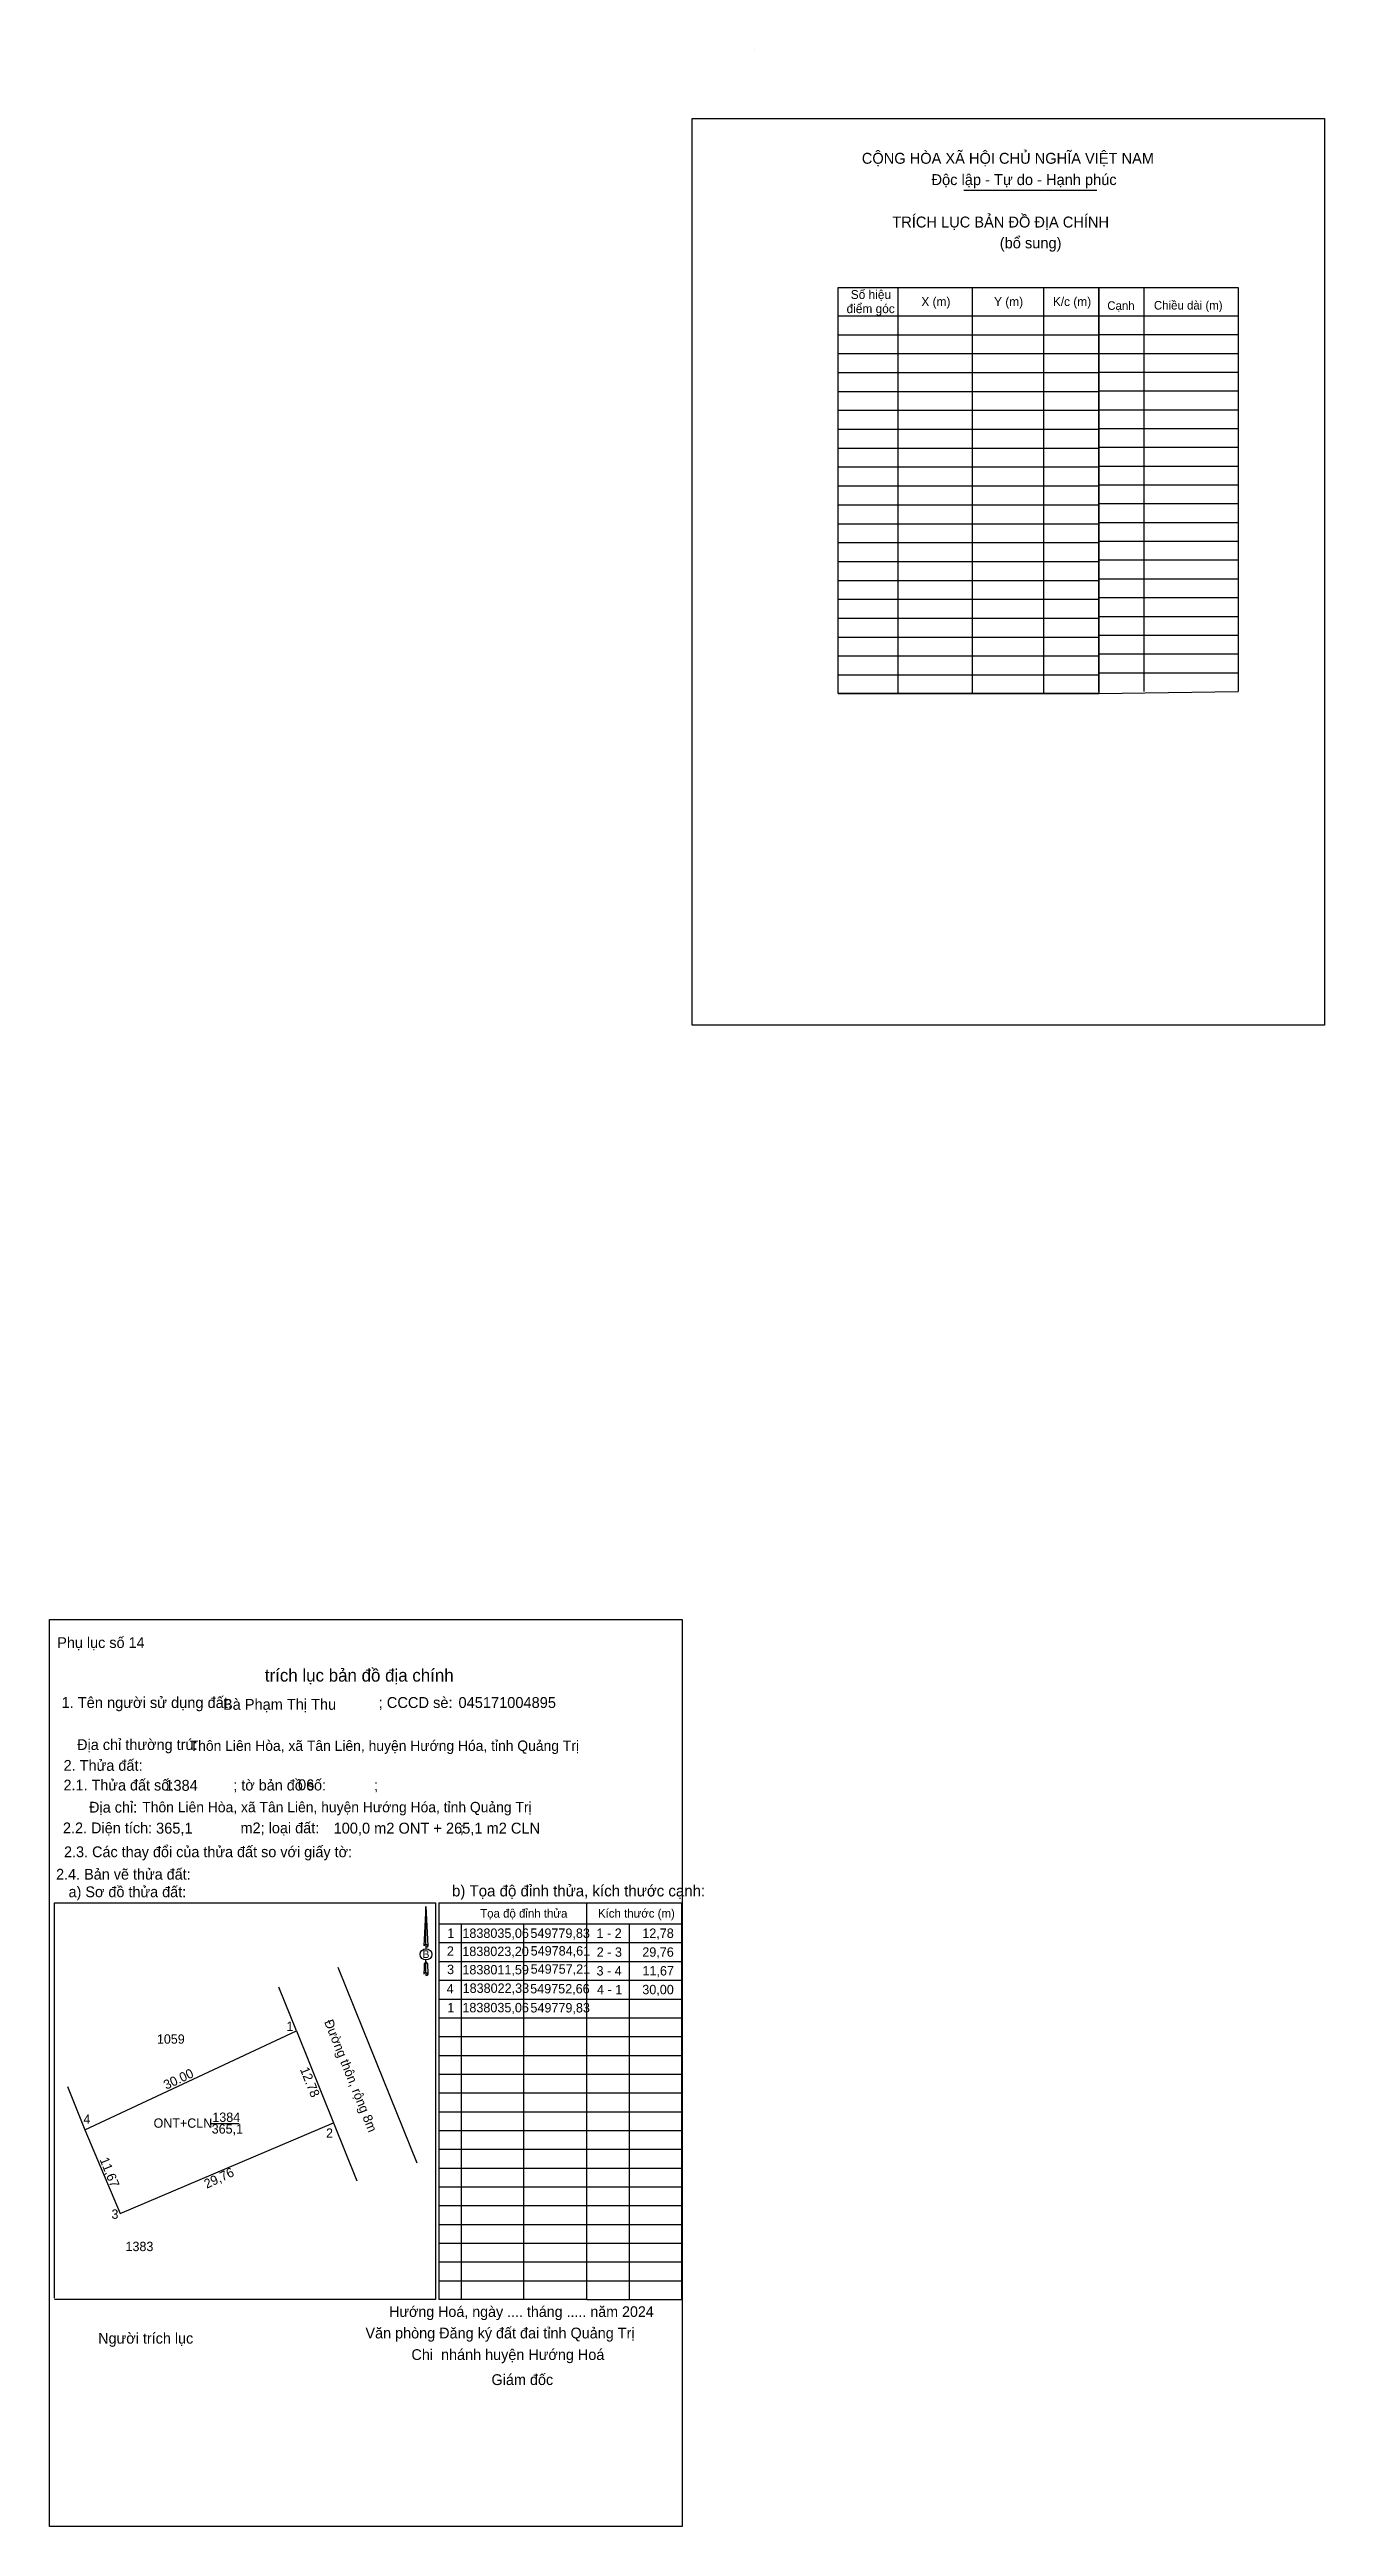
# Model space of a CAD drawing. Extents: x 549748 to 549912, y 1837971 to 1838290.
import ezdxf

# ---------------------------------------------------------------- set-up
doc = ezdxf.new("R2010")
doc.units = 0
for name, color, linetype in [('Level 1', 7, 'Continuous'), ('Level 10', 7, 'Continuous'), ('Level 13', 7, 'Continuous'), ('Level 3', 7, 'Continuous'), ('Level 4', 7, 'Continuous'), ('Level 40', 7, 'Continuous'), ('Level 42', 7, 'Continuous'), ('Level 52', 7, 'Continuous'), ('Level 53', 7, 'Continuous'), ('Level 6', 7, 'Continuous'), ('Level 63', 7, 'Continuous')]:
    doc.layers.add(name, color=color, linetype=linetype)

msp = doc.modelspace()

# ---------------------------------------------------------------- linework, layer by layer
at = {"layer": 'Level 1'}
for p, q in [((549838.63, 1838289.61), (549838.63, 1838289.61)), ((549865.57, 1838271.54), (549882.65, 1838271.54)), ((549888.7, 1838259.05), (549888.7, 1838207.12)), ((549882.91, 1838255.39), (549900.81, 1838255.39)), ((549882.91, 1838252.98), (549900.81, 1838252.98)), ((549882.91, 1838250.57), (549900.81, 1838250.57)), ((549882.91, 1838248.15), (549900.81, 1838248.15)), ((549882.91, 1838245.74), (549900.81, 1838245.74)), ((549882.91, 1838243.33), (549900.81, 1838243.33)), ((549882.91, 1838240.91), (549900.81, 1838240.91)), ((549882.91, 1838238.5), (549900.81, 1838238.5)), ((549882.91, 1838236.08), (549900.81, 1838236.08)), ((549882.91, 1838233.67), (549900.81, 1838233.67)), ((549882.91, 1838231.26), (549900.81, 1838231.26)), ((549882.91, 1838228.84), (549900.81, 1838228.84)), ((549882.91, 1838226.43), (549900.81, 1838226.43)), ((549882.91, 1838224.02), (549900.81, 1838224.02)), ((549882.91, 1838221.6), (549900.81, 1838221.6)), ((549882.91, 1838219.19), (549900.81, 1838219.19)), ((549882.91, 1838216.78), (549900.81, 1838216.78)), ((549882.91, 1838214.36), (549900.81, 1838214.36)), ((549882.91, 1838211.95), (549900.81, 1838211.95)), ((549882.91, 1838209.53), (549900.81, 1838209.53)), ((549882.91, 1838206.86), (549900.81, 1838207.12)), ((549798.21, 1838048.79), (549829.32, 1838048.79)), ((549817.16, 1838000.51), (549817.16, 1838051.48)), ((549817.16, 1838051.48), (549829.32, 1838051.48)), ((549822.57, 1838048.79), (549822.57, 1838000.51)), ((549829.32, 1838051.48), (549829.32, 1838000.51)), ((549798.15, 1838046.37), (549829.32, 1838046.37)), ((549798.15, 1838043.96), (549829.32, 1838043.96)), ((549798.15, 1838041.55), (549829.32, 1838041.55)), ((549798.15, 1838039.13), (549829.32, 1838039.13)), ((549798.15, 1838036.72), (549829.32, 1838036.72)), ((549798.15, 1838034.31), (549829.32, 1838034.31)), ((549798.15, 1838031.89), (549829.32, 1838031.89)), ((549798.15, 1838029.48), (549829.32, 1838029.48)), ((549798.15, 1838027.06), (549829.32, 1838027.06)), ((549798.15, 1838024.65), (549829.32, 1838024.65)), ((549798.15, 1838022.24), (549829.32, 1838022.24)), ((549798.15, 1838019.82), (549829.32, 1838019.82)), ((549798.15, 1838017.41), (549829.32, 1838017.41)), ((549798.15, 1838015), (549829.32, 1838015)), ((549798.15, 1838012.58), (549829.32, 1838012.58)), ((549798.15, 1838010.17), (549829.32, 1838010.17)), ((549798.15, 1838007.76), (549829.32, 1838007.76)), ((549798.15, 1838005.34), (549829.32, 1838005.34)), ((549798.15, 1838002.93), (549829.32, 1838002.93)), ((549817.16, 1838000.51), (549829.32, 1838000.51))]:
    msp.add_line(p, q, dxfattribs=at)
msp.add_lwpolyline([(549882.91, 1838207.12), (549882.91, 1838259.05), (549900.81, 1838259.05), (549900.81, 1838207.12)], dxfattribs=at)
at = {"layer": 'Level 10'}
for p, q in [((549752.66, 1838022.33), (549779.83, 1838035.06)), ((549779.83, 1838035.06), (549784.61, 1838023.2)), ((549750.42, 1838027.9), (549752.66, 1838022.33)), ((549784.61, 1838023.2), (549787.6, 1838015.78))]:
    msp.add_line(p, q, dxfattribs=at)
msp.add_lwpolyline([(549752.66, 1838022.33), (549757.21, 1838011.59), (549784.61, 1838023.2)], dxfattribs=at)
at = {"layer": 'Level 13'}
for points in [[(549830.66, 1838280.76), (549911.9, 1838280.76), (549911.9, 1838164.25), (549830.66, 1838164.25)], [(549748.13, 1838087.87), (549829.37, 1838087.87), (549829.37, 1837971.36), (549748.13, 1837971.36)]]:
    msp.add_lwpolyline(points, close=True, dxfattribs=at)
at = {"layer": 'Level 3'}
for p, q in [((549838.63, 1838289.61), (549838.63, 1838289.61)), ((549748.75, 1838051.48), (549797.69, 1838051.48)), ((549748.75, 1838000.7), (549748.75, 1838051.48)), ((549797.69, 1838051.48), (549797.69, 1838000.51)), ((549798.15, 1838051.48), (549798.15, 1838000.51)), ((549798.15, 1838051.48), (549817.16, 1838051.48)), ((549801.02, 1838048.79), (549801.02, 1838000.51)), ((549809.01, 1838048.79), (549809.01, 1838000.51)), ((549797.69, 1838000.51), (549748.75, 1838000.51)), ((549817.16, 1838000.51), (549798.15, 1838000.51))]:
    msp.add_line(p, q, dxfattribs=at)
at = {"layer": 'Level 4'}
for p, q in [((549785.18, 1838043.21), (549788.39, 1838035.24)), ((549779.83, 1838035.06), (549777.59, 1838040.63)), ((549788.39, 1838035.24), (549795.31, 1838018.06)), ((549768.83, 1838023.14), (549772.5, 1838023.13))]:
    msp.add_line(p, q, dxfattribs=at)
at = {"layer": 'Level 40'}
for p, q in [((549796.48, 1838051.01), (549796.25, 1838046.76)), ((549796.48, 1838051.01), (549796.74, 1838045.97)), ((549796.48, 1838051.01), (549796.74, 1838045.97)), ((549796.48, 1838046.14), (549796.48, 1838051.01)), ((549796.48, 1838051.01), (549796.74, 1838045.97)), ((549796.25, 1838046.76), (549796.19, 1838045.97)), ((549796.48, 1838046.14), (549796.48, 1838045.96)), ((549796.48, 1838045.96), (549796.48, 1838045.81)), ((549796.48, 1838045.81), (549796.48, 1838045.62)), ((549796.48, 1838045.81), (549796.48, 1838045.62)), ((549796.48, 1838045.81), (549796.48, 1838045.62)), ((549796.74, 1838045.97), (549796.74, 1838045.97)), ((549796.25, 1838043.13), (549796.19, 1838042.33)), ((549796.26, 1838043.64), (549796.25, 1838043.13)), ((549796.48, 1838043.92), (549796.26, 1838043.64)), ((549796.48, 1838043.92), (549796.48, 1838044.15)), ((549796.48, 1838043.92), (549796.48, 1838044.15)), ((549796.48, 1838043.92), (549796.48, 1838044.15)), ((549796.48, 1838043.92), (549796.68, 1838043.64)), ((549796.48, 1838043.92), (549796.68, 1838043.64)), ((549796.48, 1838043.92), (549796.68, 1838043.64)), ((549796.48, 1838042.5), (549796.48, 1838043.92)), ((549796.48, 1838042.5), (549796.48, 1838042.3)), ((549796.48, 1838042.3), (549796.48, 1838042.16)), ((549796.68, 1838043.64), (549796.74, 1838042.33)), ((549796.68, 1838043.64), (549796.74, 1838042.33)), ((549796.68, 1838043.64), (549796.74, 1838042.33)), ((549796.74, 1838042.33), (549796.74, 1838042.33))]:
    msp.add_line(p, q, dxfattribs=at)
msp.add_ellipse((549796.48, 1838044.86), major_axis=(0.75, 0), ratio=0.952727, dxfattribs=at)
for centre, start_param, end_param in [((549796.48, 1838045.97), 1.570796, 3.074452), ((549796.48, 1838045.97), 0.067141, 1.570796), ((549796.48, 1838045.97), 4.712389, 6.283185), ((549796.48, 1838042.32), 2.491069, 3.074278), ((549796.48, 1838042.32), 1.570796, 2.491069), ((549796.48, 1838042.32), 0.067141, 1.570796), ((549796.48, 1838042.32), 4.712389, 6.283185)]:
    msp.add_ellipse(centre, major_axis=(0.275, 0), ratio=0.614131, start_param=start_param, end_param=end_param, dxfattribs=at)
at = {"layer": 'Level 53'}
for p, q in [((549748.13, 1838087.87), (549748.13, 1838087.87)), ((549829.37, 1837971.36), (549829.37, 1837971.36))]:
    msp.add_line(p, q, dxfattribs=at)
at = {"layer": 'Level 63'}
for p, q in [((549857.08, 1838259.05), (549857.08, 1838206.86)), ((549866.66, 1838259.05), (549866.66, 1838206.86)), ((549875.79, 1838259.05), (549875.79, 1838206.86)), ((549849.41, 1838255.39), (549882.91, 1838255.39)), ((549849.41, 1838252.97), (549882.91, 1838252.97)), ((549849.41, 1838250.54), (549882.91, 1838250.54)), ((549849.41, 1838248.11), (549882.91, 1838248.11)), ((549849.41, 1838245.68), (549882.91, 1838245.68)), ((549849.41, 1838243.25), (549882.91, 1838243.25)), ((549849.41, 1838240.83), (549882.91, 1838240.83)), ((549849.41, 1838238.4), (549882.91, 1838238.4)), ((549849.41, 1838235.97), (549882.91, 1838235.97)), ((549849.41, 1838233.54), (549882.91, 1838233.54)), ((549849.41, 1838231.11), (549882.91, 1838231.11)), ((549849.41, 1838228.68), (549882.91, 1838228.68)), ((549849.41, 1838226.26), (549882.91, 1838226.26)), ((549849.41, 1838223.83), (549882.91, 1838223.83)), ((549849.41, 1838221.4), (549882.91, 1838221.4)), ((549849.41, 1838218.97), (549882.91, 1838218.97)), ((549849.41, 1838216.54), (549882.91, 1838216.54)), ((549849.41, 1838214.12), (549882.91, 1838214.12)), ((549849.41, 1838211.69), (549882.91, 1838211.69)), ((549849.41, 1838209.27), (549882.91, 1838209.27)), ((549849.41, 1838206.86), (549882.91, 1838206.86))]:
    msp.add_line(p, q, dxfattribs=at)
msp.add_lwpolyline([(549849.41, 1838259.05), (549882.91, 1838259.05), (549882.91, 1838206.86), (549849.41, 1838206.86)], close=True, dxfattribs=at)

# ---------------------------------------------------------------- texts
at = {"layer": 'Level 1'}
for s, height, p in [('CỘNG HÒA XÃ HỘI CHỦ NGHĨA VIỆT NAM', 1.4032, (549852.47, 1838274.93)), ('Độc lập - Tự do - Hạnh phúc', 1.4032, (549861.42, 1838272.19)), ('TRÍCH LỤC BẢN ĐỒ ĐỊA CHÍNH', 1.4032, (549856.39, 1838266.74)), ('(bổ sung)', 1.403, (549870.19, 1838264.06)), ('Cạnh', 1.099, (549884, 1838256.16)), ('Chiều dài (m)', 1.0991, (549889.99, 1838256.2)), ('Phụ lục số 14', 1.3839, (549749.12, 1838084.23)), ('1. Tên người sử dụng đất:', 1.4028, (549749.67, 1838076.52)), ('Bà Phạm Thị Thu', 1.3967, (549770.41, 1838076.29)), ('; CCCD sè:', 1.403, (549790.41, 1838076.52)), ('045171004895', 1.4028, (549800.66, 1838076.52)), ('Địa chỉ thường trú:', 1.3887, (549751.67, 1838071.12)), ('2.1. Thửa đất số:               ; tờ bản đồ số:            ;', 1.3839, (549749.92, 1838065.92)), ('2. Thửa đất:', 1.3917, (549749.93, 1838068.45)), ('Địa chỉ:', 1.384, (549753.21, 1838063.08)), ('2.2. Diện tích:                      m2; loại đất:                                   ;', 1.3887, (549749.85, 1838060.42)), ('2.3. Các thay đổi của thửa đất so với giấy tờ:', 1.3839, (549749.99, 1838057.35)), ('2.4. Bản vẽ thửa đất: ', 1.3839, (549748.97, 1838054.47)), ('a) Sơ đồ thửa đất: ', 1.3839, (549750.57, 1838052.21)), ('Tọa độ đỉnh thửa', 1.0991, (549803.45, 1838049.59)), ('Kích thước (m)', 1.0991, (549818.58, 1838049.59)), ('Hướng Hoá, ngày .... tháng ..... năm 2024', 1.3697, (549791.75, 1837998.28)), ('Người trích lục', 1.3839, (549754.37, 1837994.85)), ('Văn phòng Đăng ký đất đai tỉnh Quảng Trị', 1.3839, (549788.71, 1837995.52)), (' Chi  nhánh huyện Hướng Hoá', 1.3839, (549794.1, 1837992.75)), (' Giám đốc', 1.386, (549804.38, 1837989.53))]:
    msp.add_text(s, height=height, dxfattribs=at).set_placement(p)
at = {"layer": 'Level 10'}
msp.add_text('b) Tọa độ đỉnh thửa, kích thước cạnh:', height=1.4447, dxfattribs=at).set_placement((549799.82, 1838052.31))
at = {"layer": 'Level 4'}
for s, rotation, p in [('1', 359.9355, (549778.56, 1838035.03)), ('Đường thôn, rộng 8m', 291.9357, (549783.38, 1838036.2)), ('1059', 359.9355, (549761.92, 1838033.39)), ('30.00', 25.1839, (549763.12, 1838027.46)), ('12.78', 291.9357, (549780.27, 1838030.1)), ('4', 359.9355, (549752.48, 1838023.1)), ('ONT+CLN', 359.9355, (549761.49, 1838022.59)), ('365,1', 359.9355, (549768.96, 1838021.84)), ('1384', 359.9355, (549769.04, 1838023.34)), ('2', 359.9355, (549783.64, 1838021.3)), ('11,67', 291.9357, (549754.54, 1838018.51)), ('29,76', 25.1839, (549768.32, 1838014.74)), ('3', 359.9355, (549756.08, 1838010.89)), ('1383', 359.9355, (549757.89, 1838006.74))]:
    msp.add_text(s, height=1.2, rotation=rotation, dxfattribs=at).set_placement(p)
at = {"layer": 'Level 40'}
msp.add_text('B', height=0.982, dxfattribs=at).set_placement((549796.05, 1838044.4))
at = {"layer": 'Level 42'}
msp.add_text(' trích lục bản đồ địa chính', height=1.6236, dxfattribs=at).set_placement((549775.18, 1838079.91))
at = {"layer": 'Level 52'}
for s, height, p in [('2', 1.21, (549799.16, 1838044.68)), ('1', 1.21, (549799.22, 1838046.98)), ('1838035,06', 1.209, (549801.16, 1838046.98)), ('1838023,20', 1.209, (549801.15, 1838044.65)), ('549779,83', 1.209, (549809.9, 1838046.98)), ('549784,61', 1.209, (549809.93, 1838044.71)), ('2 - 3', 1.209, (549818.42, 1838044.56)), ('1 - 2', 1.209, (549818.39, 1838046.98)), ('29,76', 1.209, (549824.27, 1838044.56)), ('12,78', 1.209, (549824.27, 1838046.98)), ('3', 1.21, (549799.19, 1838042.33)), ('1838011,59', 1.209, (549801.16, 1838042.29)), ('549757,21', 1.209, (549809.93, 1838042.38)), ('3 - 4', 1.209, (549818.39, 1838042.15)), ('11,67', 1.209, (549824.29, 1838042.15)), ('4', 1.21, (549799.15, 1838039.85)), ('1838022,33', 1.209, (549801.19, 1838039.92)), ('549752,66', 1.209, (549809.87, 1838039.85)), ('4 - 1', 1.209, (549818.46, 1838039.74)), ('30,00', 1.209, (549824.27, 1838039.74)), ('1', 1.21, (549799.22, 1838037.42)), ('1838035,06', 1.209, (549801.16, 1838037.42)), ('549779,83', 1.209, (549809.9, 1838037.4))]:
    msp.add_text(s, height=height, dxfattribs=at).set_placement(p)
at = {"layer": 'Level 6'}
for s, height, p in [('Thôn Liên Hòa, xã Tân Liên, huyện Hướng Hóa, tỉnh Quảng Trị', 1.3327, (549766.13, 1838071.01)), ('Thôn Liên Hòa, xã Tân Liên, huyện Hướng Hóa, tỉnh Quảng Trị', 1.3327, (549760.04, 1838063.12)), ('1384', 1.403, (549763, 1838065.88)), ('06', 1.403, (549780.05, 1838065.95)), ('365,1', 1.403, (549761.81, 1838060.38)), ('100,0 m2 ONT + 265,1 m2 CLN', 1.4028, (549784.61, 1838060.38)), ('.', 1.13, (549781.36, 1838057.4))]:
    msp.add_text(s, height=height, dxfattribs=at).set_placement(p)
at = {"layer": 'Level 63'}
for s, p in [('Số hiệu', (549851.05, 1838257.56)), ('điểm góc', (549850.51, 1838255.74)), ('X (m)', (549860.12, 1838256.65)), ('Y (m)', (549869.46, 1838256.65)), ('K/c (m)', (549877.01, 1838256.65))]:
    msp.add_text(s, height=1.141, dxfattribs=at).set_placement(p)

doc.saveas('drawing.dxf')
